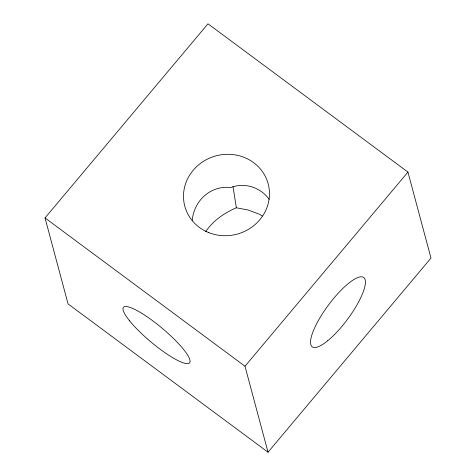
<?xml version="1.0" encoding="UTF-8"?>
<svg xmlns="http://www.w3.org/2000/svg" width="476" height="476" viewBox="0 0 476 476"><rect width="100%" height="100%" fill="white"/><g stroke="black" fill="none" stroke-linecap="round" stroke-linejoin="round"><path stroke-width="0.71" d="M192.233 220.364C193.976 200.539 210.713 185.176 230.925 187.514C244.712 182.112 260.604 187.395 269.148 199.301M205.697 231.687C212.998 220.68 224.363 212.945 236.352 207.774L248.18 210.029L259.313 214.188L262.341 215.997M45.024 217.937L207.976 23.8L407.944 172.098L430.976 258.063L268.024 452.2L68.056 303.902L45.024 217.937L244.991 366.234L268.024 452.2M244.991 366.234L407.944 172.098M233.032 186.58L236.352 207.774M327.732 340.733A43.161 11.894 -53.4 0 0 365.146 279.793A43.161 11.894 -53.4 0 0 321.08 315.915A43.161 11.894 -53.4 0 0 327.732 340.733M208.875 232.669A43.161 40.537 -15 0 0 269.255 189.615A43.161 40.537 -15 0 0 201.318 162.768A43.161 40.537 -15 0 0 208.875 232.669M129.579 320.83A43.161 8.865 40 0 0 187.306 363.634A43.161 8.865 40 0 0 152.683 320.741A43.161 8.865 40 0 0 129.579 320.83"/></g></svg>
